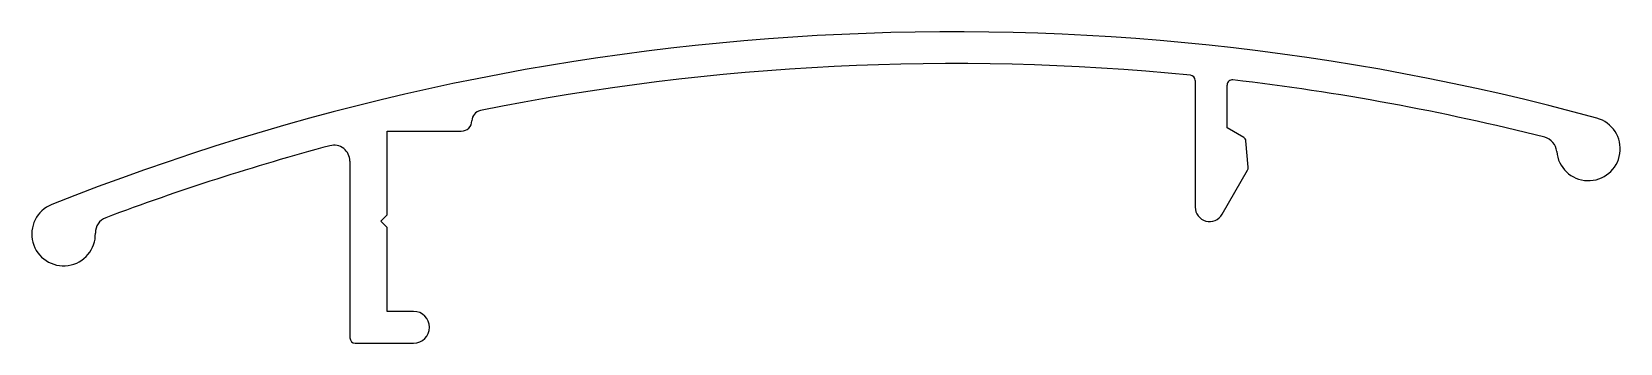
# Model space of a CAD drawing. Extents: x 2890.1 to 2965, y 993.5 to 1008.2.
import ezdxf

# ---------------------------------------------------------------- set-up
doc = ezdxf.new("R2010")
doc.units = 0
doc.layers.get('0').update_dxf_attribs({"linetype": 'CONTINUOUS'})

msp = doc.modelspace()

# ---------------------------------------------------------------- linework, layer by layer
for p, q in [((2944.971, 1005.911), (2944.971, 999.945)), ((2946.471, 1003.68), (2946.471, 1005.696)), ((2906.871, 1003.526), (2910.371, 1003.526)), ((2906.871, 999.576), (2906.871, 1003.526)), ((2947.263, 1003.224), (2946.471, 1003.68)), ((2947.47, 1001.826), (2947.362, 1003.068)), ((2905.121, 1002.114), (2905.121, 993.776)), ((2946.24, 999.605), (2947.438, 1001.679)), ((2906.571, 999.276), (2906.871, 999.576)), ((2906.871, 998.976), (2906.571, 999.276)), ((2906.871, 995.026), (2906.871, 998.976)), ((2908.121, 995.026), (2906.871, 995.026)), ((2905.371, 993.526), (2908.121, 993.526))]:
    msp.add_line(p, q)
for centre, radius, start, end in [((2933.574, 893.211), 115, 74.70749, 111.69251), ((2933.574, 893.211), 113.5, 84.35106, 101.33138), ((2944.721, 1005.911), 0.25, 0, 84.35106), ((2946.721, 1005.696), 0.25, 83.33333, 180), ((2933.574, 893.211), 113.5, 75.78193, 83.33333), ((2911.371, 1004.009), 0.5, 101.33138, 179.03083), ((2910.371, 1004.026), 0.5, 270, 359.03083), ((2963.509, 1002.693), 1.5, 184.71504, 74.70749), ((2933.574, 893.211), 113.5, 105.01085, 110.61807), ((2904.371, 1002.114), 0.75, 360, 105.01085), ((2947.163, 1003.05), 0.2, 5, 60), ((2961.267, 1002.508), 0.75, 4.71504, 75.78193), ((2947.221, 1001.804), 0.25, 330, 5), ((2891.621, 998.673), 1.5, 111.69251, 1.68496), ((2945.651, 999.945), 0.68, 180, 330), ((2893.87, 998.74), 0.75, 110.61807, 181.68496), ((2908.121, 994.276), 0.75, 270, 90), ((2905.371, 993.776), 0.25, 180, 270)]:
    msp.add_arc(centre, radius, start, end)

doc.saveas('drawing.dxf')
